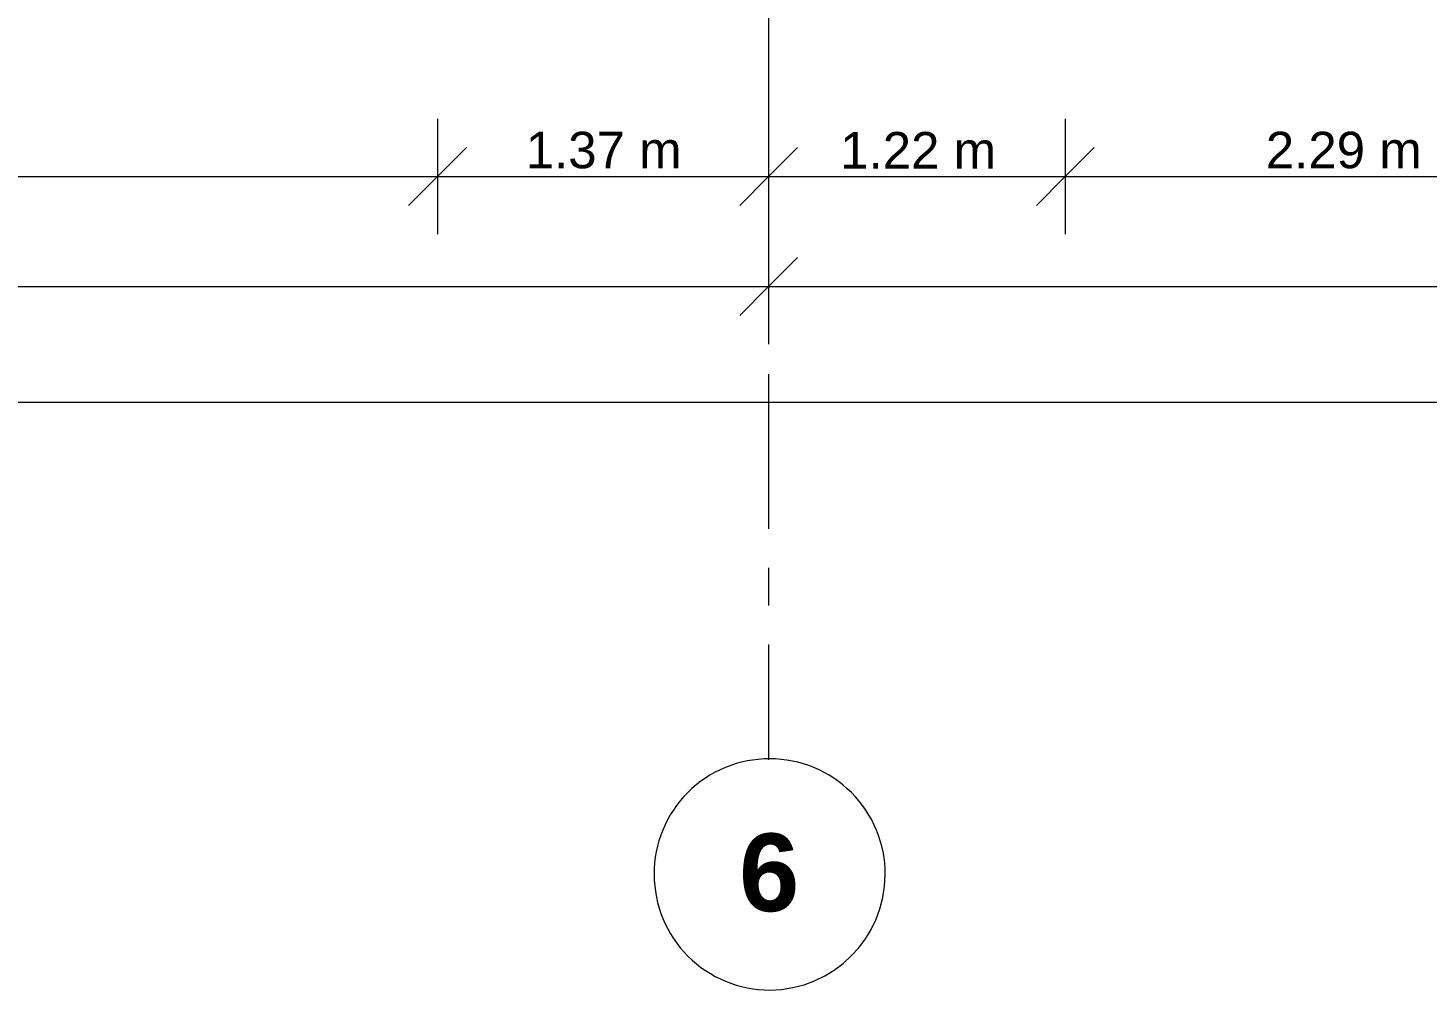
# Model space of a CAD drawing. Header units: metres. Extents: x 29 to 268, y -7 to 151.
# Drawn here: x 80.45 to 86.22, y 5.69 to 9.66 of the extents above; entities that cross this region are included whole.
import ezdxf

# ---------------------------------------------------------------- set-up
doc = ezdxf.new("R2010")
doc.units = ezdxf.units.M
doc.layers.add('HVAC - Ductos', color=5, linetype='Continuous', lineweight=50)
doc.layers.add('PDF2_Geometry', color=7, linetype='Continuous', true_color=0xaaaaaa)
doc.layers.add('PDF2_Text', color=7, linetype='Continuous')
doc.styles.add('PDF Helvetica', font='')
doc.styles.add('PDF Helvetica Bold', font='')
doc.styles.get('PDF Helvetica').set_extended_font_data('Helvetica')
doc.styles.get('PDF Helvetica Bold').set_extended_font_data('Helvetica', bold=True)

msp = doc.modelspace()

# ---------------------------------------------------------------- linework, layer by layer
at = {"layer": 'HVAC - Ductos', "color": 252, "lineweight": 0, "true_color": 0x939598}
for points in [[(82.1398, 9.2814), (82.1398, 9.0431), (82.1398, 8.8047)], [(83.5057, 9.2814), (83.5057, 9.0431), (83.5057, 8.8047)], [(84.7294, 9.2814), (84.7294, 9.0431), (84.7294, 8.8047)], [(82.259, 9.1623), (82.1398, 9.0431), (82.0207, 8.9239)], [(83.6248, 9.1623), (83.5057, 9.0431), (83.3865, 8.9239)], [(84.8486, 9.1623), (84.7294, 9.0431), (84.6103, 8.9239)], [(41.8703, 9.0431), (44.107, 9.0431), (46.7057, 9.0431), (47.9982, 9.0431), (50.2991, 9.0431), (52.412, 9.0431), (54.6441, 9.0431), (55.9091, 9.0431), (57.22, 9.0431), (59.4933, 9.0431), (61.6888, 9.0431), (63.8109, 9.0431), (65.108, 9.0431), (66.4188, 9.0431), (68.6188, 9.0431), (70.8143, 9.0431), (73.0143, 9.0431), (74.3068, 9.0431), (75.5856, 9.0431), (77.3181, 9.0431), (82.1398, 9.0431), (83.5057, 9.0431), (84.7294, 9.0431), (87.0211, 9.0431)], [(83.5057, 8.8277), (83.5057, 8.5894), (83.5057, 8.351)], [(83.6248, 8.7085), (83.5057, 8.5894), (83.3865, 8.4702)], [(41.8703, 8.5894), (46.7057, 8.5894), (55.9091, 8.5894), (65.108, 8.5894), (74.3068, 8.5894), (83.5057, 8.5894), (92.9476, 8.5894)], [(41.8703, 8.1127), (92.9476, 8.1127)]]:
    msp.add_lwpolyline(points, dxfattribs=at)
at = {"layer": 'PDF2_Geometry', "lineweight": 0}
for points in [[(83.5057, 10.7069), (83.5057, 9.176)], [(83.5057, 9.176), (83.5057, 8.7039)], [(83.5057, 8.5435), (83.5057, 8.3831)], [(83.5057, 8.2273), (83.5057, 7.5902)], [(83.5057, 7.4297), (83.5057, 7.2739)], [(83.5057, 7.1135), (83.5057, 6.6368)]]:
    msp.add_lwpolyline(points, dxfattribs=at)
msp.add_lwpolyline([(83.5103, 6.6414, 0.418297), (83.0336, 6.1648, 0.414713), (83.5103, 5.688, 0.411074), (83.9869, 6.1648, 0.414668)], format="xyb", close=True, dxfattribs=at)

# ---------------------------------------------------------------- texts
at = {"layer": 'PDF2_Text', "color": 252, "lineweight": 0, "true_color": 0x939598, "char_height": 0.15059, "attachment_point": 4, "style": 'PDF Helvetica'}
for s, insert in [('1.37 m', (82.5037, 9.1512)), ('1.22 m', (83.8008, 9.1512)), ('2.29 m', (85.5563, 9.1512))]:
    msp.add_mtext(s, dxfattribs=dict(at, insert=insert))
at = {"layer": 'PDF2_Text', "color": 253, "lineweight": 0, "true_color": 0xaaaaaa, "insert": (83.3837, 6.1709), "char_height": 0.3202, "attachment_point": 4, "style": 'PDF Helvetica Bold'}
msp.add_mtext('6', dxfattribs=at)

doc.saveas('drawing.dxf')
